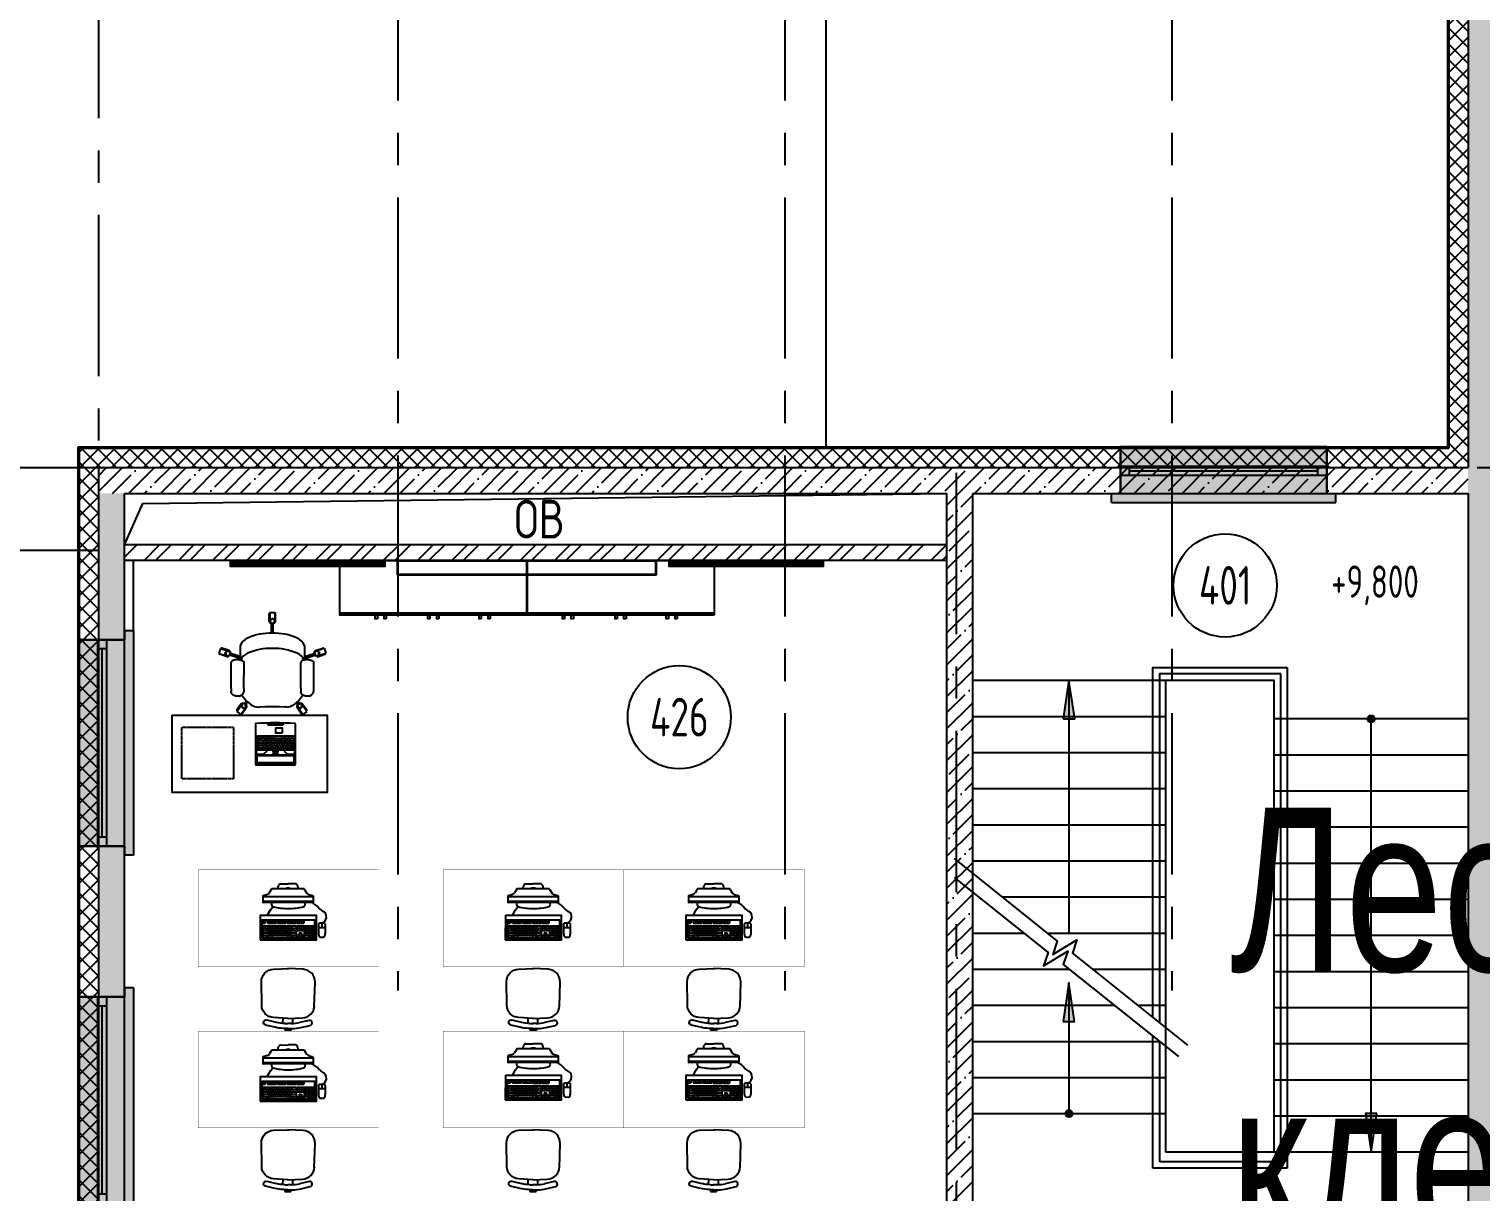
# Model space of a CAD drawing. Header units: millimetres. Extents: x -106726 to 8952771, y -150083 to 686385.
# Drawn here: x 5710 to 16965, y 381863 to 390880 of the extents above; entities that cross this region are included whole.
import ezdxf
from ezdxf import colors
from ezdxf.entities.mleader import LeaderData, LeaderLine
from ezdxf.enums import TextEntityAlignment as Align
from ezdxf.math import Vec2, Vec3

# ---------------------------------------------------------------- set-up
doc = ezdxf.new("R2018")
doc.units = ezdxf.units.MM
doc.linetypes.add('CENTER', pattern=[2, 1.25, -0.25, 0.25, -0.25])
doc.linetypes.add('HIDDEN', pattern=[6, 4, -2])
doc.layers.add('АР_Названия помещений', color=124, linetype='Continuous', lineweight=5, plot=False)
doc.layers.add('АР_Номер помещения', color=1, linetype='Continuous', lineweight=25)
doc.layers.add('ТХ_мебель передв', color=250, linetype='Continuous', lineweight=13)
doc.styles.add('ICOCPEUR', font='isocpeur.ttf')
doc.styles.add('ISOCPEUR', font='isocpeur.ttf', dxfattribs={"width": 0.7})
doc.styles.get("Standard").update_dxf_attribs({"font": 'arial.ttf'})
pattern_1 = [(45, (-945096.63, 409153.53), (-61.871843, 61.871843), []), (135, (-945096.63, 409153.53), (-61.871843, -61.871843), [])]
pattern_2 = [(45, (-951587.81, 469999.9), (-123.743687, 123.743687), []), (45, (-951464.07, 469999.9), (-123.743687, 123.743687), [218.75, -43.75, 0, -43.75])]

# ---------------------------------------------------------------- blocks, each defined once
blk = doc.blocks.new('*U606')
h = blk.add_hatch(color=8)
h.dxf.hatch_style = 1
edge = h.paths.add_edge_path()
edge.add_arc((0, 0), 27.6, 359.64, 719.64)
h = blk.add_hatch(color=8)
h.dxf.hatch_style = 1
h.paths.add_polyline_path([(713, -44), (713, 44), (1013, 0)])
at = {"color": 8}
blk.add_line((1013, 0), (0, 0), dxfattribs=at)
blk.add_lwpolyline([(713, 44), (713, -44), (1013, 0), (713, 44)], dxfattribs=at)
blk.add_circle((0, 0), 27.6, dxfattribs=at)
blk = doc.blocks.new('*U322')
h = blk.add_hatch(color=8)
h.dxf.hatch_style = 1
edge = h.paths.add_edge_path()
edge.add_arc((0, 0), 27.6, 359.64, 719.64)
h = blk.add_hatch(color=8)
h.dxf.hatch_style = 1
h.paths.add_polyline_path([(3060, -44), (3060, 44), (3360, 0)])
at = {"color": 8}
blk.add_line((3360, 0), (0, 0), dxfattribs=at)
blk.add_lwpolyline([(3060, 44), (3060, -44), (3360, 0), (3060, 44)], dxfattribs=at)
blk.add_circle((0, 0), 27.6, dxfattribs=at)
blk = doc.blocks.new('*U589')
h = blk.add_hatch(color=8)
h.dxf.hatch_style = 1
h.paths.add_polyline_path([(-1670, 210), (70, 210), (70, 140), (0, 140), (0, -220), (-1600, -220), (-1600, 140), (-1670, 140)])
at = {"color": 8}
for p, q in [((-1670, 210), (70, 210)), ((-1670, 210), (-1670, 140)), ((-1670, 140), (-1600, 140)), ((0, 140), (70, 140)), ((70, 210), (70, 140)), ((-1600, 0), (0, 0)), ((-1600, -70), (0, -70)), ((-1530, 0), (-1530, -70)), ((-1530, -35), (-70, -35)), ((-70, 0), (-70, -70)), ((0, -220), (-1600, -220))]:
    blk.add_line(p, q, dxfattribs=at)
at = {"color": 8, "lineweight": 30}
for p, q in [((-1600, 140), (-1600, -220)), ((0, 140), (0, -220))]:
    blk.add_line(p, q, dxfattribs=at)
blk = doc.blocks.new('*U429')
at = {"layer": 'АР_Номер помещения', "color": 8}
blk.add_circle((-20811, 2284), 400, dxfattribs=at)
at = {"color": 8, "style": 'ISOCPEUR', "width": 0.7, "flags": 1}
blk.add_attdef('КАТЕГОРИЯ', (-499, -2092), '', height=250, dxfattribs=at)
at = {"layer": 'АР_Номер помещения', "color": 8, "style": 'ISOCPEUR', "width": 0.7}
blk.add_attdef('НОМЕР_ПОМЕЩЕНИЯ', text='', height=300, dxfattribs=at).set_placement((-20811, 2284), align=Align.MIDDLE_CENTER)
blk = doc.blocks.new('*U319')
at = {"layer": 'АР_Номер помещения', "color": 8}
blk.add_circle((-15816, 2772), 400, dxfattribs=at)
at = {"color": 8, "style": 'ISOCPEUR', "width": 0.7, "flags": 1}
blk.add_attdef('КАТЕГОРИЯ', (-499, -2092), '', height=250, dxfattribs=at)
at = {"layer": 'АР_Номер помещения', "color": 8, "style": 'ISOCPEUR', "width": 0.7}
blk.add_attdef('НОМЕР_ПОМЕЩЕНИЯ', text='', height=300, dxfattribs=at).set_placement((-15816, 2772), align=Align.MIDDLE_CENTER)
blk = doc.blocks.new('_DotSmall')
at = {"color": 8, "linetype": 'ByBlock', "const_width": 0.5}
blk.add_lwpolyline([(-0.0625, 0, 1), (0.0625, 0, 1)], format="xyb", close=True, dxfattribs=at)
blk = doc.blocks.new('*U324')
h = blk.add_hatch(color=8)
h.dxf.hatch_style = 1
h.paths.add_polyline_path([(-1670, -210), (70, -210), (70, -140), (0, -140), (0, 220), (-1600, 220), (-1600, -140), (-1670, -140)])
at = {"color": 8, "lineweight": 30}
for p, q in [((-1600, -140), (-1600, 220)), ((0, -140), (0, 220))]:
    blk.add_line(p, q, dxfattribs=at)
at = {"color": 8}
for p, q in [((0, 220), (-1600, 220)), ((-1600, 70), (0, 70)), ((-1600, 0), (0, 0)), ((-1530, 0), (-1530, 70)), ((-1530, 35), (-70, 35)), ((-70, 0), (-70, 70)), ((-1670, -210), (-1670, -140)), ((-1670, -140), (-1600, -140)), ((-1670, -210), (70, -210)), ((0, -140), (70, -140)), ((70, -210), (70, -140))]:
    blk.add_line(p, q, dxfattribs=at)
blk = doc.blocks.new('СК33 790х830')
at = {"color": 8}
for p, q in [((-25, 659), (-25, 719)), ((-20, 729), (20, 729)), ((-20, 729), (-20, 649)), ((20, 729), (20, 649)), ((25, 659), (25, 719)), ((-20, 649), (-16, 649)), ((-7, 568), (-7, 642)), ((-2, 649), (2, 649)), ((7, 568), (6, 642)), ((15, 649), (20, 649)), ((-403, 450), (-416, 412)), ((-403, 450), (-327, 426)), ((-335, 434), (-392, 452)), ((-249, 472), (-250, 402)), ((248, 472), (249, 380)), ((403, 450), (326, 426)), ((334, 434), (392, 452)), ((403, 450), (415, 412)), ((-416, 412), (-339, 388)), ((-350, 386), (-408, 405)), ((-338, 392), (-339, 388)), ((-333, 409), (-334, 405)), ((-250, 372), (-329, 399)), ((-327, 426), (-328, 422)), ((-250, 387), (-325, 410)), ((-319, 344), (-320, 340)), ((-320, 140), (-320, 340)), ((-316, 349), (-319, 344)), ((-312, 353), (-316, 349)), ((-306, 357), (-312, 353)), ((-298, 360), (-306, 357)), ((-290, 362), (-298, 360)), ((-290, 362), (-289, 362)), ((-280, 363), (-289, 362)), ((-280, 363), (-279, 363)), ((-270, 364), (-279, 363)), ((-270, 364), (-261, 363)), ((-261, 363), (-261, 363)), ((-261, 363), (-252, 362)), ((-252, 362), (-251, 362)), ((-251, 362), (-243, 360)), ((-250, 402), (-250, 398)), ((-250, 398), (-250, 380)), ((-250, 380), (-250, 370)), ((-250, 370), (-250, 362)), ((-243, 360), (-235, 357)), ((-235, 357), (-229, 353)), ((-229, 353), (-224, 349)), ((-224, 349), (-222, 344)), ((-222, 344), (-220, 340)), ((-221, 140), (-220, 340)), ((221, 344), (220, 340)), ((220, 140), (220, 340)), ((224, 349), (221, 344)), ((228, 353), (224, 349)), ((234, 357), (228, 353)), ((242, 360), (234, 357)), ((250, 362), (242, 360)), ((249, 387), (324, 410)), ((249, 372), (328, 399)), ((249, 380), (249, 370)), ((249, 370), (249, 362)), ((250, 362), (251, 362)), ((260, 363), (251, 362)), ((260, 363), (261, 363)), ((270, 364), (261, 363)), ((270, 364), (279, 363)), ((279, 363), (279, 363)), ((279, 363), (288, 362)), ((288, 362), (289, 362)), ((289, 362), (297, 360)), ((297, 360), (305, 357)), ((305, 357), (311, 353)), ((311, 353), (316, 349)), ((316, 349), (318, 344)), ((318, 344), (319, 340)), ((320, 140), (320, 340)), ((326, 426), (328, 422)), ((332, 409), (333, 405)), ((337, 392), (338, 388)), ((415, 412), (338, 388)), ((350, 386), (407, 405)), ((-320, 140), (-320, 131)), ((-320, 131), (-320, 123)), ((-320, 123), (-320, 115)), ((-319, 109), (-320, 115)), ((-222, 109), (-221, 115)), ((-221, 140), (-221, 131)), ((-221, 131), (-221, 123)), ((-221, 123), (-221, 115)), ((-221, 115), (-221, 115)), ((220, 140), (220, 131)), ((220, 131), (220, 123)), ((220, 123), (220, 115)), ((220, 115), (220, 113)), ((221, 109), (220, 113)), ((318, 109), (319, 115)), ((319, 140), (319, 131)), ((319, 131), (319, 123)), ((319, 123), (319, 115)), ((319, 115), (319, 115)), ((-318, 106), (-319, 109)), ((-315, 100), (-318, 106)), ((-311, 95), (-315, 100)), ((-305, 90), (-311, 95)), ((-303, 89), (-305, 90)), ((-296, 85), (-303, 89)), ((-293, 84), (-296, 85)), ((-290, 83), (-293, 84)), ((-284, 81), (-290, 83)), ((-281, 81), (-284, 81)), ((-278, 81), (-281, 81)), ((-274, 80), (-278, 81)), ((-277, -38), (-230, 27)), ((-240, 22), (-275, -27)), ((-270, 80), (-274, 80)), ((-267, 80), (-270, 80)), ((-263, 81), (-267, 80)), ((-260, 81), (-263, 81)), ((-257, 81), (-260, 81)), ((-257, 81), (-251, 83)), ((-248, 84), (-251, 83)), ((-245, 85), (-248, 84)), ((-245, 85), (-238, 89)), ((-245, -61), (-198, 4)), ((-236, 90), (-238, 89)), ((-237, 89), (-225, 73)), ((-236, 90), (-230, 95)), ((-230, 95), (-226, 100)), ((-230, 27), (-227, 25)), ((-226, 100), (-223, 106)), ((-225, 73), (-202, 42)), ((-222, 109), (-223, 106)), ((-216, 17), (-212, 14)), ((-202, 42), (-215, 25)), ((-192, 34), (-205, 17)), ((-202, 42), (-201, 40)), ((-201, 40), (-181, 26)), ((-201, 6), (-198, 4)), ((-181, 26), (-161, 10)), ((-161, 10), (-158, 8)), ((-158, 8), (-155, 7)), ((-155, 7), (-140, -1)), ((-56, 0), (56, 0)), ((55, 0), (99, -4)), ((155, 7), (139, -1)), ((155, 7), (158, 8)), ((158, 8), (160, 10)), ((174, 21), (160, 10)), ((180, 26), (174, 21)), ((200, 40), (180, 26)), ((187, 30), (196, 17)), ((192, 6), (189, 4)), ((236, -61), (189, 4)), ((197, 38), (206, 25)), ((200, 40), (201, 42)), ((217, 63), (201, 42)), ((207, 17), (204, 14)), ((225, 73), (217, 63)), ((221, 27), (218, 25)), ((222, 106), (221, 109)), ((268, -38), (221, 27)), ((225, 100), (222, 106)), ((229, 95), (225, 100)), ((237, 89), (225, 73)), ((235, 90), (229, 95)), ((231, 22), (267, -27)), ((237, 89), (235, 90)), ((244, 85), (237, 89)), ((247, 84), (244, 85)), ((250, 83), (247, 84)), ((256, 81), (250, 83)), ((259, 81), (256, 81)), ((262, 81), (259, 81)), ((266, 80), (262, 81)), ((270, 80), (266, 80)), ((273, 80), (270, 80)), ((277, 81), (273, 80)), ((280, 81), (277, 81)), ((283, 81), (280, 81)), ((283, 81), (289, 83)), ((292, 84), (289, 83)), ((295, 85), (292, 84)), ((295, 85), (302, 89)), ((304, 90), (302, 89)), ((304, 90), (310, 95)), ((310, 95), (314, 100)), ((314, 100), (317, 106)), ((318, 109), (317, 106)), ((-277, -38), (-245, -61)), ((-200, -7), (-235, -56)), ((-140, -1), (-125, -4)), ((-125, -4), (-110, -5)), ((-110, -5), (-99, -4)), ((-99, -4), (-55, 0)), ((111, -5), (99, -4)), ((111, -5), (125, -4)), ((125, -4), (139, -1)), ((191, -7), (226, -56)), ((268, -38), (236, -61))]:
    blk.add_line(p, q, dxfattribs=at)
for centre in [(0, 661), (-345, 411), (344, 411), (-221, 6), (212, 6)]:
    blk.add_circle(centre, 20, dxfattribs=at)
for centre, radius, start, end in [((-20, 719), 5, 90, 180), ((0, 661), 17, 279.4623, 260.5377), ((20, 719), 5, 0, 90), ((-15, 128), 440, 88.0553, 113.9054), ((-20, 659), 5, 180, 270), ((14, 128), 440, 66.0946, 91.9447), ((20, 659), 5, 270, 0), ((-394, 447), 5, 72.3275, 162.3275), ((-152, 436), 103, 113.6677, 159.763), ((151, 436), 103, 20.237, 66.3323), ((393, 447), 5, 17.6725, 107.6725), ((-406, 409), 5, 162.3275, 252.3275), ((-345, 411), 17, 351.7899, 332.8652), ((-349, 391), 5, 252.3275, 342.3275), ((-337, 429), 5, 342.3275, 72.3275), ((-152, 318), 103, 113.6677, 155.3986), ((-15, 10), 440, 88.0553, 113.9054), ((14, 10), 440, 66.0946, 91.9447), ((151, 318), 103, 24.6014, 66.3323), ((344, 411), 17, 207.1348, 188.2101), ((336, 429), 5, 107.6725, 197.6725), ((348, 391), 5, 197.6725, 287.6725), ((405, 409), 5, 287.6725, 17.6725), ((-236, 19), 5, 54, 144), ((-221, 6), 17, 63.4623, 44.5377), ((212, 6), 17, 135.4623, 116.5377), ((227, 19), 5, 36, 126), ((-271, -30), 5, 144, 234), ((-239, -53), 5, 234, 324), ((-204, -4), 5, 324, 54), ((195, -4), 5, 126, 216), ((230, -53), 5, 216, 306), ((263, -30), 5, 306, 36)]:
    blk.add_arc(centre, radius, start, end, dxfattribs=at)
blk = doc.blocks.new('laptop')
at = {"color": 8}
for p, q in [((-150, 325), (-155, 323)), ((-150, 325), (-155, 323)), ((-155, 323), (-155, 10)), ((-155, 323), (-155, 10)), ((-150, 313), (-155, 311)), ((155, 248), (-155, 248)), ((0, 326), (-150, 325)), ((0, 326), (-150, 325)), ((0, 314), (-150, 313)), ((-147, 210), (-147, 234)), ((-143, 309), (-140, 310)), ((-143, 254), (-143, 309)), ((-140, 253), (-143, 254)), ((-140, 310), (140, 310)), ((140, 253), (-140, 253)), ((-137, 244), (-96, 244)), ((-68, 219), (-92, 243)), ((-19, 242), (-21, 242)), ((-21, 242), (-21, 237)), ((-21, 237), (-19, 237)), ((-21, 226), (-21, 220)), ((21, 226), (-21, 226)), ((-19, 237), (-19, 242)), ((-6, 242), (-8, 242)), ((-8, 242), (-8, 237)), ((-8, 237), (-6, 237)), ((-6, 237), (-6, 242)), ((150, 325), (0, 326)), ((150, 325), (0, 326)), ((150, 313), (0, 314)), ((8, 242), (6, 242)), ((6, 242), (6, 237)), ((6, 237), (8, 237)), ((8, 237), (8, 242)), ((21, 242), (19, 242)), ((19, 242), (19, 237)), ((19, 237), (21, 237)), ((21, 237), (21, 242)), ((21, 220), (21, 226)), ((68, 219), (92, 243)), ((96, 244), (137, 244)), ((140, 310), (143, 309)), ((143, 254), (140, 253)), ((143, 309), (143, 254)), ((147, 234), (147, 210)), ((155, 323), (150, 325)), ((155, 323), (150, 325)), ((155, 311), (150, 313)), ((155, 10), (155, 323)), ((155, 10), (155, 323)), ((-147, 210), (-147, 100)), ((147, 210), (-147, 210)), ((-147, 210), (-72, 210)), ((-130, 194), (-147, 194)), ((147, 192), (-147, 192)), ((147, 173), (-147, 173)), ((147, 155), (-147, 155)), ((147, 137), (-147, 137)), ((147, 118), (-147, 118)), ((-138, 192), (-138, 173)), ((-130, 210), (-130, 194)), ((-129, 173), (-129, 155)), ((-128, 210), (-128, 194)), ((76, 194), (-128, 194)), ((-123, 155), (-123, 137)), ((-123, 118), (-123, 100)), ((-119, 192), (-119, 173)), ((-114, 137), (-114, 118)), ((-111, 210), (-111, 194)), ((-110, 173), (-110, 155)), ((-103, 155), (-103, 137)), ((-99, 192), (-99, 173)), ((-98, 118), (-98, 100)), ((-94, 210), (-94, 194)), ((-94, 137), (-94, 118)), ((-90, 173), (-90, 155)), ((-84, 155), (-84, 137)), ((-80, 192), (-80, 173)), ((-77, 210), (-77, 194)), ((-75, 137), (-75, 118)), ((-74, 118), (-74, 100)), ((-71, 173), (-71, 155)), ((-64, 155), (-64, 137)), ((-60, 210), (-60, 194)), ((-60, 192), (-60, 173)), ((-55, 137), (-55, 118)), ((-55, 118), (-55, 100)), ((-51, 173), (-51, 155)), ((-45, 155), (-45, 137)), ((-43, 210), (-43, 194)), ((-41, 192), (-41, 173)), ((-36, 137), (-36, 118)), ((-32, 173), (-32, 155)), ((-26, 210), (-26, 194)), ((-25, 155), (-25, 137)), ((-21, 220), (21, 220)), ((-21, 192), (-21, 173)), ((-16, 137), (-16, 118)), ((-12, 173), (-12, 155)), ((-9, 210), (-9, 194)), ((-6, 155), (-6, 137)), ((-2, 192), (-2, 173)), ((3, 137), (3, 118)), ((7, 173), (7, 155)), ((8, 210), (8, 194)), ((9, 118), (9, 100)), ((14, 155), (14, 137)), ((18, 192), (18, 173)), ((23, 137), (23, 118)), ((25, 210), (25, 194)), ((27, 173), (27, 155)), ((29, 118), (29, 100)), ((33, 155), (33, 137)), ((37, 192), (37, 173)), ((42, 210), (42, 194)), ((42, 137), (42, 118)), ((46, 173), (46, 155)), ((48, 118), (48, 100)), ((53, 155), (53, 137)), ((57, 192), (57, 173)), ((59, 210), (59, 194)), ((62, 137), (62, 118)), ((66, 173), (66, 155)), ((68, 118), (68, 100)), ((69, 210), (69, 211)), ((69, 210), (69, 211)), ((147, 210), (69, 210)), ((72, 155), (72, 137)), ((76, 210), (76, 194)), ((76, 192), (76, 173)), ((79, 210), (79, 194)), ((147, 194), (79, 194)), ((81, 137), (81, 118)), ((85, 173), (85, 155)), ((87, 118), (87, 100)), ((90, 118), (90, 100)), ((92, 155), (92, 137)), ((96, 210), (96, 194)), ((96, 192), (96, 173)), ((105, 173), (105, 155)), ((109, 137), (109, 100)), ((113, 210), (113, 194)), ((129, 192), (129, 100)), ((130, 210), (130, 194)), ((147, 210), (147, 100)), ((-155, 10), (-155, 8)), ((-155, 8), (-152, 5)), ((-152, 5), (-150, 5)), ((-150, 5), (0, 0)), ((147, 100), (-147, 100)), ((-59, 14), (-59, 1)), ((59, 14), (-59, 14)), ((-59, 1), (-59, 14)), ((-59, 14), (59, 14)), ((0, 0), (150, 5)), ((59, 1), (59, 14)), ((59, 14), (59, 1)), ((150, 5), (153, 6)), ((153, 6), (155, 8)), ((155, 8), (155, 10))]:
    blk.add_line(p, q, dxfattribs=at)
blk.add_lwpolyline([(-52, 79), (-4, 79), (-4, 39), (-52, 39)], close=True, dxfattribs=at)
for centre, radius, start, end in [((-137, 234), 10, 90, 180), ((-96, 239), 5, 45, 90), ((96, 239), 5, 90, 135), ((137, 234), 10, 0, 90), ((-72, 215), 5, 270, 45), ((72, 215), 5, 135, 236.1175), ((-150, 10), 5, 180, 266.4167), ((0, 2405), 2405, 266.4167, 273.5833), ((150, 10), 5, 273.5833, 0)]:
    blk.add_arc(centre, radius, start, end, dxfattribs=at)
blk = doc.blocks.new('A$C3da1b1ea')
at = {"color": 8, "lineweight": 0}
blk.add_lwpolyline([(0, 0), (50, 0), (50, -1200), (0, -1200), (0, 0)], dxfattribs=at)
blk = doc.blocks.new('стол с тумбой 1200х600')
at = {"color": 8}
blk.add_lwpolyline([(-19012, 19801), (-19012, 21001), (-19612, 21001), (-19612, 19801)], close=True, dxfattribs=at)
at = {"color": 8, "linetype": 'HIDDEN', "ltscale": 0.1}
blk.add_lwpolyline([(-19505, 19875), (-19105, 19875), (-19105, 20275), (-19505, 20275)], close=True, dxfattribs=at)
blk = doc.blocks.new('стуо без подлокот')
at = {"color": 8, "extrusion": (-5.44802e-05, 0.000471638, 1)}
for p, q in [((-8645, 20682, 0), (-8627, 20756, 0)), ((-8588, 20746, 0), (-8606, 20672, 0)), ((-8603, 20770, 0), (-8602, 20770, 0)), ((-8474, 20785, 0), (-8288, 20787, 0)), ((-8669, 20558, 0), (-8669, 20606, 0)), ((-8668, 20606, 0), (-8669, 20558, 0)), ((-8654, 20606, 0), (-8668, 20606, 0)), ((-8654, 20582, 0), (-8653, 20617, 0)), ((-8654, 20582, 0), (-8654, 20606, 0)), ((-8615, 20606, 0), (-8615, 20581, 0)), ((-8614, 20620, 0), (-8574, 20619, 0)), ((-8577, 20581, 0), (-8569, 20694, 0)), ((-8193, 20693, 0), (-8189, 20575, 0)), ((-8654, 20558, 0), (-8669, 20558, 0)), ((-8654, 20582, 0), (-8654, 20558, 0)), ((-8654, 20582, 0), (-8654, 20548, 0)), ((-8615, 20557, 0), (-8615, 20582, 0)), ((-8615, 20543, 0), (-8575, 20543, 0)), ((-8591, 20417, 0), (-8608, 20492, 0)), ((-8577, 20582), (-8571, 20469, 0)), ((-8195, 20464, 0), (-8189, 20582, 0)), ((-8647, 20482, 0), (-8630, 20408, 0)), ((-8606, 20393, 0), (-8605, 20394, 0)), ((-8484, 20377, 0), (-8294, 20371, 0))]:
    blk.add_line(p, q, dxfattribs=at)
at = {"color": 8, "extrusion": (5.44802e-05, -0.000471638, -1)}
for centre, major_axis, start_param, end_param in [((-8608, 20751, 0), (12.7, 14.6, 0), 4.240369, 5.829345), ((-8607, 20751, 0), (12.7, 14.6, 0), -0.45384, 1.098777), ((-8473, 20688, 0), (63.4, 73.1, 0), 4.061153, 5.558057), ((-8290, 20690, 0), (63.4, 73.1, 0), -0.725128, 0.826554), ((-8363, 20612, 0), (-219, 190, 0), 5.584367, 5.811166), ((-8325, 20602, 0), (190, 219, 0), 4.01357, 4.240369)]:
    blk.add_ellipse(centre, major_axis=major_axis, ratio=1, start_param=start_param, end_param=end_param, dxfattribs=at)
at = {"color": 8, "extrusion": (-5.44802e-05, 0.000471638, 1)}
for centre, major_axis, start_param, end_param in [((-8364, 20547, 0), (-222, -187, 0), 5.584367, 5.811166), ((-8325, 20557, 0), (187, -222, 0), 4.01357, 4.240369), ((-8611, 20412, 0), (12.4, -14.8, 0), 4.240369, 5.829345), ((-8610, 20412, 0), (12.4, -14.8, 0), -0.45384, 1.098777), ((-8475, 20473, 0), (62.2, -74.2, 0), 4.061153, 5.558057), ((-8292, 20468, 0), (62.2, -74.2, 0), -0.725128, 0.826554)]:
    blk.add_ellipse(centre, major_axis=major_axis, ratio=1, start_param=start_param, end_param=end_param, dxfattribs=at)
blk = doc.blocks.new('ПК-2')
at = {"color": 8, "extrusion": (6.19742e-05, -0.000470712, 1)}
for p, q in [((7035967, 1186828, 95), (7035877, 1186827, 95)), ((7035877, 1186827, 95), (7035878, 1186571, 95)), ((7035895, 1186827, 95), (7035896, 1186571, 95)), ((7035913, 1186828, 95), (7035914, 1186571, 95)), ((7035931, 1186828, 95), (7035932, 1186571, 95)), ((7035949, 1186828, 95), (7035950, 1186571, 95)), ((7035967, 1186828, 95), (7035968, 1186571, 95)), ((7036008, 1186828, 95), (7035990, 1186828, 95)), ((7036149, 1186443, 95), (7036148, 1186828, 95)), ((7036200, 1186830, 95), (7036150, 1186830, 95)), ((7036158, 1186441, 95), (7036157, 1186830, 95)), ((7036194, 1186441, 95), (7036193, 1186830, 95)), ((7036212, 1186795, 95), (7036202, 1186828, 95)), ((7036253, 1186762, 95), (7036224, 1186780, 95)), ((7036256, 1186513, 95), (7036255, 1186758, 95)), ((7036294, 1186692, 95), (7036295, 1186635, 95)), ((7036295, 1186579, 95), (7036295, 1186635, 95)), ((7035878, 1186566, 95), (7035878, 1186512, 95)), ((7035878, 1186508, 95), (7035878, 1186436, 95)), ((7035896, 1186566, 95), (7035896, 1186512, 95)), ((7035896, 1186508, 95), (7035896, 1186454, 95)), ((7035914, 1186549, 95), (7035914, 1186531, 95)), ((7035914, 1186508, 95), (7035914, 1186436, 95)), ((7035932, 1186567, 95), (7035932, 1186513, 95)), ((7035932, 1186508, 95), (7035932, 1186454, 95)), ((7035950, 1186567, 95), (7035950, 1186513, 95)), ((7035950, 1186508, 95), (7035950, 1186436, 95)), ((7035968, 1186567, 95), (7035968, 1186513, 95)), ((7035968, 1186508, 95), (7035968, 1186436, 95)), ((7036254, 1186509, 95), (7036224, 1186491, 95)), ((7035878, 1186436, 95), (7035968, 1186436, 95)), ((7036201, 1186441, 95), (7036151, 1186441, 95)), ((7036213, 1186476, 95), (7036203, 1186443, 95))]:
    blk.add_line(p, q, dxfattribs=at)
at = {"color": 8, "extrusion": (6.19742e-05, -0.000470712, 1), "elevation": -28}
for points in [[(7035859, 1186850), (7035860, 1186414), (7036049, 1186414), (7036048, 1186850)], [(7035873, 1186837), (7035873, 1186427), (7036013, 1186427), (7036012, 1186837)]]:
    blk.add_lwpolyline(points, close=True, dxfattribs=at)
for points in [[(7035895, 1186802), (7035877, 1186802)], [(7035895, 1186785), (7035877, 1186785)], [(7035895, 1186759), (7035877, 1186759)], [(7035913, 1186785), (7035895, 1186785)], [(7035913, 1186768), (7035895, 1186768)], [(7035913, 1186751), (7035895, 1186751)], [(7035913, 1186734), (7035895, 1186734)], [(7035931, 1186797), (7035913, 1186797)], [(7035931, 1186779), (7035913, 1186779)], [(7035931, 1186762), (7035913, 1186762)], [(7035931, 1186745), (7035913, 1186745)], [(7035949, 1186802), (7035931, 1186802)], [(7035949, 1186785), (7035931, 1186785)], [(7035949, 1186768), (7035931, 1186768)], [(7035949, 1186751), (7035931, 1186751)], [(7035949, 1186734), (7035931, 1186734)], [(7035967, 1186811), (7035949, 1186811)], [(7035967, 1186794), (7035949, 1186794)], [(7035967, 1186776), (7035949, 1186776)], [(7035967, 1186759), (7035949, 1186759)], [(7035967, 1186742), (7035949, 1186742)], [(7035990, 1186828), (7035990, 1186811)], [(7036008, 1186811), (7035990, 1186811)], [(7035990, 1186794), (7035990, 1186725)], [(7036008, 1186794), (7035990, 1186794)], [(7036008, 1186777), (7035990, 1186776)], [(7036008, 1186759), (7035990, 1186759)], [(7036008, 1186742), (7035990, 1186742)], [(7036008, 1186828), (7036008, 1186811)], [(7036008, 1186794), (7036008, 1186725)], [(7036048, 1186795), (7036093, 1186771), (7036117, 1186752)], [(7035895, 1186640), (7035877, 1186639)], [(7035913, 1186716), (7035895, 1186716)], [(7035913, 1186699), (7035895, 1186699)], [(7035913, 1186682), (7035895, 1186682)], [(7035913, 1186665), (7035895, 1186665)], [(7035913, 1186648), (7035895, 1186648)], [(7035913, 1186631), (7035895, 1186631)], [(7035931, 1186728), (7035913, 1186728)], [(7035931, 1186711), (7035913, 1186711)], [(7035931, 1186694), (7035913, 1186694)], [(7035931, 1186677), (7035913, 1186677)], [(7035931, 1186660), (7035913, 1186660)], [(7035931, 1186643), (7035913, 1186643)], [(7035932, 1186626), (7035914, 1186626)], [(7035949, 1186717), (7035931, 1186717)], [(7035949, 1186699), (7035931, 1186699)], [(7035949, 1186682), (7035931, 1186682)], [(7035949, 1186665), (7035931, 1186665)], [(7035949, 1186648), (7035931, 1186648)], [(7035949, 1186631), (7035931, 1186631)], [(7035967, 1186725), (7035949, 1186725)], [(7035967, 1186708), (7035949, 1186708)], [(7035967, 1186691), (7035949, 1186691)], [(7035967, 1186674), (7035949, 1186674)], [(7035967, 1186657), (7035949, 1186657)], [(7035967, 1186640), (7035949, 1186640)], [(7035968, 1186623), (7035950, 1186623)], [(7036008, 1186725), (7035990, 1186725)], [(7035990, 1186717), (7035990, 1186648)], [(7036008, 1186717), (7035990, 1186717)], [(7036008, 1186700), (7035990, 1186700)], [(7036008, 1186682), (7035990, 1186682)], [(7036008, 1186665), (7035990, 1186665)], [(7036008, 1186648), (7035990, 1186648)], [(7035990, 1186640), (7035990, 1186571)], [(7036008, 1186640), (7035990, 1186640)], [(7036008, 1186623), (7035990, 1186623)], [(7036008, 1186717), (7036008, 1186648)], [(7036008, 1186640), (7036008, 1186571)], [(7035896, 1186614), (7035878, 1186614)], [(7035896, 1186597), (7035878, 1186597)], [(7035968, 1186571), (7035878, 1186571)], [(7035896, 1186567), (7035878, 1186567)], [(7035914, 1186549), (7035878, 1186549)], [(7035914, 1186531), (7035878, 1186531)], [(7035896, 1186513), (7035878, 1186513)], [(7035968, 1186508), (7035878, 1186508)], [(7035914, 1186614), (7035896, 1186614)], [(7035932, 1186608), (7035914, 1186608)], [(7035950, 1186614), (7035932, 1186614)], [(7035950, 1186597), (7035932, 1186597)], [(7035968, 1186567), (7035932, 1186567)], [(7035968, 1186549), (7035932, 1186549)], [(7035968, 1186531), (7035932, 1186531)], [(7035968, 1186513), (7035932, 1186513)], [(7035968, 1186605), (7035950, 1186605)], [(7036008, 1186606), (7035990, 1186605)], [(7036008, 1186588), (7035990, 1186588)], [(7036008, 1186571), (7035990, 1186571)], [(7035990, 1186567), (7035990, 1186513)], [(7036008, 1186567), (7035990, 1186567)], [(7036008, 1186549), (7035990, 1186549)], [(7036008, 1186531), (7035990, 1186531)], [(7036008, 1186513), (7035990, 1186513)], [(7036008, 1186513), (7035990, 1186513)], [(7036008, 1186567), (7036008, 1186513)], [(7035968, 1186472), (7035878, 1186472)], [(7035968, 1186454), (7035878, 1186454)], [(7035968, 1186490), (7035896, 1186490)], [(7035990, 1186372), (7035957, 1186372)]]:
    blk.add_lwpolyline(points, dxfattribs=at)
blk.add_lwpolyline([(7035882, 1186385), (7035882, 1186358, 0.19919), (7035884, 1186354, 0.098412), (7035891, 1186348, 0.055653), (7035901, 1186346, 0.042416), (7035915, 1186345), (7035979, 1186345, 0.114539), (7035983, 1186346, 0.103755), (7035987, 1186349, 0.091433), (7035989, 1186353, 0.084292), (7035990, 1186358), (7035990, 1186385, 0.084292), (7035989, 1186390, 0.091433), (7035986, 1186395, 0.103755), (7035983, 1186398, 0.114539), (7035978, 1186399), (7035914, 1186399, 0.042416), (7035901, 1186397, 0.055653), (7035891, 1186395, 0.098412), (7035884, 1186389, 0.19919)], format="xyb", close=True, dxfattribs=at)
for points in [[(7035968, 1186399, 0.114539), (7035964, 1186398, 0.103755), (7035960, 1186395, 0.091433), (7035958, 1186390, 0.084292), (7035957, 1186385), (7035957, 1186358, 0.084292), (7035958, 1186353, 0.091433), (7035960, 1186349, 0.103755), (7035964, 1186346, 0.114539), (7035968, 1186345, 0.114539)], [(7035990, 1186372, 0.397637), (7036050, 1186338, 0.110351), (7036067, 1186345, 0.08312), (7036080, 1186362, 0.014729), (7036105, 1186395, 0.170175), (7036149, 1186454, -0.037673)]]:
    blk.add_lwpolyline(points, format="xyb", dxfattribs=at)
at = {"color": 8, "extrusion": (6.19742e-05, -0.000470712, 1)}
for centre, radius, start, end in [((7036579, 1186631, -28), 477, 165.3648, 179.8791), ((7036134, 1186746, -28), 18, 82.9331, 161.3058), ((7036116, 1186601, -28), 164, 78.7654, 82.9331), ((7036150, 1186828, -28), 1.8, 90.1091, 180.1091), ((7036200, 1186828, -28), 1.8, 0.1091, 90.1091), ((7036238, 1186803, -28), 27, 197.1145, 238.1415), ((7036251, 1186758, -28), 4.5, 0.1091, 59.6301), ((7036579, 1186635, -28), 477, 180.3391, 194.8534), ((7036293, 1186966, -28), 256, 261.5096, 266.4787), ((7036229, 1186635, -28), 33.8, 322.7271, 37.4911), ((7036276, 1186692, -28), 18, 0.1091, 86.4787), ((7036135, 1186519, -28), 18, 198.9124, 277.2851), ((7036251, 1186513, -28), 4.5, 300.5881, 0.1091), ((7036295, 1186305, -28), 256, 93.7395, 98.7086), ((7036277, 1186579, -28), 18, 273.7395, 0.1091), ((7036116, 1186664, -28), 164, 277.2851, 281.4528), ((7036151, 1186443, -28), 1.8, 180.1091, 270.1091), ((7036201, 1186443, -28), 1.8, 270.1091, 0.1091), ((7036239, 1186468, -28), 27, 122.0766, 163.1037)]:
    blk.add_arc(centre, radius, start, end, dxfattribs=at)
blk = doc.blocks.new('У195')
at = {"layer": 'ТХ_мебель передв', "color": 8, "const_width": 2}
blk.add_lwpolyline([(168259, 78382), (169009, 78382), (169009, 76982), (168259, 76982)], close=True, dxfattribs=at)
blk = doc.blocks.new('тумба под доской')
at = {"color": 8}
for points in [[(-1451, -426), (0, -426), (0, 0), (-1451, 0)], [(-1165, -453), (-1149, -453), (-1149, -426), (-1165, -426)], [(-1096, -453), (-1080, -453), (-1080, -426), (-1096, -426)], [(-768, -453), (-752, -453), (-752, -426), (-768, -426)], [(-699, -453), (-683, -453), (-683, -426), (-699, -426)], [(-360, -453), (-344, -453), (-344, -426), (-360, -426)], [(-291, -453), (-275, -453), (-275, -426), (-291, -426)]]:
    blk.add_lwpolyline(points, close=True, dxfattribs=at)
blk.add_lwpolyline([(-1451, -410), (0, -410)], dxfattribs=at)

msp = doc.modelspace()

# ---------------------------------------------------------------- hatches: boundary and pattern name
at = {"ltscale": 100}
h = msp.add_hatch(dxfattribs=at)
h.set_pattern_fill('ANSI37', color=256, scale=700)
h.set_pattern_definition(pattern_1)
h.paths.add_polyline_path([(68515, 369610), (62165, 369610), (62165, 387480), (51665, 387480), (51665, 391445), (16865, 391445), (16865, 387480), (11889.8, 387480), (11889.8, 387630), (16715, 387630), (16715, 391595), (51815, 391595), (51815, 387630), (62315, 387630), (62315, 369760), (68665, 369760), (68665, 359750), (55265, 359750), (55265, 366100), (47385, 366100), (47385, 371290), (39149.7, 371290), (39149.7, 371040), (38999.7, 371040), (38999.7, 371440), (47535, 371440), (47535, 366250), (55415, 366250), (55415, 359900), (68515, 359900)])
h = msp.add_hatch(dxfattribs=at)
h.set_pattern_fill('ANSI35', color=256, scale=700)
h.set_pattern_definition(pattern_2)
h.paths.add_polyline_path([(51365, 391445), (16865, 391445), (16865, 387480), (16865, 387280), (16865, 379960), (16965, 379960), (16965, 378702.5), (17165, 378702.5), (17165, 379660), (20920, 379660), (20920, 378477.5), (21120, 378477.5), (21120, 379660), (28120, 379660), (28120, 379960), (17165, 379960), (17165, 391145), (51365, 391145)])
h = msp.add_hatch(dxfattribs=at)
h.set_pattern_fill('ANSI37', color=256, scale=700)
h.set_pattern_definition(pattern_1)
h.paths.add_polyline_path([(-100, 369610), (6250, 369610), (6250, 387480), (11889.8, 387480), (11889.8, 387630), (6100, 387630), (6100, 369760), (-250, 369760), (-250, 359750), (13150, 359750), (13150, 366100), (21270, 366100), (21270, 371290), (29537.4, 371290), (29537.4, 371040), (29687.4, 371040), (29687.4, 371440), (21120, 371440), (21120, 366250), (13000, 366250), (13000, 359900), (-100, 359900)])
h = msp.add_hatch(dxfattribs=at)
h.set_pattern_fill('ANSI35', color=256, scale=700)
h.set_pattern_definition([(45, (-938746.6, 435713.59), (-123.743687, 123.743687), []), (45, (-938622.85, 435713.59), (-123.743687, 123.743687), [218.75, -43.75, 0, -43.75])])
h.paths.add_polyline_path([(6450, 387280), (12825, 387280), (12825, 379540.2), (13025, 379540.2), (13025, 387280), (16865, 387280), (16865, 387480), (6250, 387480), (6250, 387280), (6450, 387280)])
h = msp.add_hatch(dxfattribs=at)
h.set_pattern_fill('ANSI35', color=256, scale=700)
h.set_pattern_definition(pattern_2)
h.paths.add_polyline_path([(6449.9, 387280), (6249.9, 387280), (6249.9, 369610), (-100, 369610), (-100, 369410), (100, 369410), (6250, 369410), (6250, 368550), (6550, 368550), (6550, 369610), (6450, 369610)])
h = msp.add_hatch(dxfattribs=at)
h.set_pattern_fill('ANSI32', color=256, scale=500)
h.set_pattern_definition([(45, (-955689.42, 459938.02), (-132.58252, 132.58252), []), (45, (-955601.03, 459938.02), (-132.58252, 132.58252), [])])
h.paths.add_polyline_path([(12825.3, 386880.4), (6450, 386880.4), (6450, 386760.4), (12825, 386761.2), (12824.6, 386760.4)])
h = msp.add_hatch(color=256)
h.dxf.hatch_style = 1
h.paths.add_polyline_path([(13815.5, 385530.9), (13726.9, 385530.9), (13771.2, 385830.9)])

# ---------------------------------------------------------------- linework, layer by layer
at = {"linetype": 'CENTER', "ltscale": 1000}
for p, q in [((8569.9, 437574.6), (8569.9, 383425.1)), ((11569.9, 437574.6), (11569.9, 383425.1)), ((14569.9, 437574.6), (14569.9, 383425.1)), ((6250, 358188.7), (6250, 392072.7)), ((12900, 358188.7), (12900, 387571.3)), ((-12563.8, 387480), (71033.4, 387480))]:
    msp.add_line(p, q, dxfattribs=at)
at = {"ltscale": 100}
for p, q in [((11889.8, 387640), (11889.8, 396090)), ((16705, 391605), (16705, 387640)), ((16715, 391595), (16715, 387630)), ((16865, 391445), (16865, 387480)), ((6090, 369770), (6090, 387640)), ((6090, 387640), (16705, 387640)), ((6100, 369760), (6100, 387630)), ((6100, 387630), (16715, 387630)), ((6250, 387480), (16865, 387480)), ((6250, 369610), (6250, 387480)), ((6250, 386145), (6250, 387480)), ((6450, 369610), (6450, 387280)), ((6450, 387280), (12825, 387280)), ((12825, 379540.2), (12825, 387280)), ((13025, 379540.2), (13025, 387280)), ((13025, 387280), (16865, 387280)), ((16865, 387280), (16865, 379960)), ((-750.2, 386840), (6250, 386840)), ((-750.2, 386840), (6250, 386840)), ((6520, 386215), (6520, 386760.4)), ((13025, 385830.9), (15362.6, 385830.9)), ((13020, 385550.9), (14522.4, 385550.9)), ((16865, 385530.9), (15362.6, 385530.9)), ((13020, 385270.9), (14522.4, 385270.9)), ((16865, 385250.9), (15362.6, 385250.9)), ((13020, 384990.9), (14522.4, 384990.9)), ((16865, 384970.9), (15362.6, 384970.9)), ((13020, 384710.9), (14522.4, 384710.9)), ((16865, 384690.8), (15362.6, 384690.9)), ((13020, 384430.9), (14522.4, 384430.9)), ((16865, 384410.9), (15362.5, 384410.9)), ((13252.7, 384150.9), (14522.4, 384150.9)), ((16865, 384130.9), (15362.5, 384130.9)), ((13020, 383870.9), (13420.3, 383870.9)), ((13603, 383870.9), (14522.4, 383870.9)), ((16865, 383850.9), (15362.5, 383850.9)), ((13020, 383590.9), (13770.6, 383590.9)), ((13953.3, 383590.9), (14522.4, 383590.9)), ((16865, 383570.9), (15362.5, 383570.9)), ((13020, 383310.9), (14120.9, 383310.9)), ((14303.5, 383310.9), (14522.3, 383310.9)), ((16865, 383290.9), (15362.6, 383290.9)), ((13020, 383030.9), (14471.2, 383030.9)), ((14422.4, 382047.8), (14422.4, 383069.9)), ((16865, 383010.9), (15362.6, 383010.9)), ((13020, 382750.9), (14522.4, 382750.9)), ((16865, 382730.9), (15362.6, 382730.9)), ((13020, 382470.9), (14522.4, 382470.9)), ((16865, 382450.8), (15362.5, 382450.9)), ((15362.5, 382170.8), (14522.4, 382170.8)), ((16865, 382170.8), (15362.6, 382170.8)), ((15462.6, 382047.8), (14422.4, 382047.8)), ((15412.6, 382097.8), (14472.4, 382097.8))]:
    msp.add_line(p, q, dxfattribs=at)
msp.add_line((13771.2, 385830.9), (13771.2, 383870.9))
for points in [[(6450, 386880.4), (6592.1, 387202.3), (12825, 387280)], [(12825, 386880.4), (6450, 386880.4)], [(12825, 386760.4), (6450, 386760.4)], [(14422.4, 383215.9), (14422.4, 383870.9), (14422.4, 385930.9), (15462.6, 385930.9)], [(15412.6, 385880.9), (14472.4, 385880.9), (14472.4, 383870.9), (14472.4, 383175.9)], [(14522.4, 382170.8), (14522.3, 385830.9)], [(15362.5, 382170.8), (15362.6, 385830.9)], [(15412.6, 382097.8), (15412.6, 385880.9)], [(15462.6, 385930.9), (15462.6, 382047.8)], [(14472.4, 383029.9), (14472.4, 382097.8)], [(15206.9, 382047.8), (15206.9, 382047.8)]]:
    msp.add_lwpolyline(points, dxfattribs=at)
at = {"const_width": 50}
for points in [[(7269.9, 386735.4), (8469.9, 386735.4)], [(10669.6, 386735.4), (11869.6, 386735.4)]]:
    msp.add_lwpolyline(points, dxfattribs=at)
at = {"lineweight": 35}
msp.add_lwpolyline([(10569.6, 386760.4), (10569.6, 386649.1), (8569.9, 386649.1), (8569.9, 386760.4)], close=True, dxfattribs=at)
for points in [[(13726.9, 385530.9), (13815.5, 385530.9), (13771.2, 385830.9), (13726.9, 385530.9)], [(12880.4, 384448.5), (13681.1, 383808.4), (13646.1, 383704.5), (13833.3, 383818.7), (13798.3, 383714.8), (14690.5, 383001.6)], [(12880.4, 384302.4), (13609.9, 383719.3), (13574.9, 383615.4), (13762.1, 383729.6), (13727.1, 383625.7), (14619.3, 382912.5)]]:
    msp.add_lwpolyline(points)
at = {"lineweight": 15, "ltscale": 100}
msp.add_lwpolyline([(14596.2, 382943.8), (14596.2, 382943.8)], dxfattribs=at)

# ---------------------------------------------------------------- block references
for name, p in [('*U324', (15770, 387420)), ('СК33 790х830', (7596.5, 385627.5))]:
    msp.add_blockref(name, p)
ref = msp.add_blockref('*U319', (30798, 383793.9))
ref.add_attrib('НОМЕР_ПОМЕЩЕНИЯ', '401', dxfattribs={"layer": 'АР_Номер помещения', "color": 8, "height": 300, "style": 'ISOCPEUR', "width": 0.7}).set_placement((14982.4, 386566.3), align=Align.MIDDLE_CENTER)
lines = msp.add_mtext('\\W0.8000;Лестничная клетка Тип Н2', dxfattribs={"layer": 'АР_Названия помещений', "color": 8, "insert": (15021, 384843.5), "char_height": 1270.08, "width": 926.94, "attachment_point": 1})
ref.add_attrib('ИМЯ_ПОМЕЩЕНИЯ', '', (15021, 384843.5), dxfattribs={"flags": 104}).embed_mtext(lines)
at = {"lineweight": 0, "rotation": 90}
for p in [(7269.9, 386710.4), (10669.6, 386710.4)]:
    msp.add_blockref('A$C3da1b1ea', p, dxfattribs=at)
at = {"xscale": -1}
for p in [(8119.1, 386760.4), (9569.7, 386760.4)]:
    msp.add_blockref('тумба под доской', p, dxfattribs=at)
for name, p, rotation in [('*U589', (6310, 384545), 270), ('laptop', (7620.3, 385500.4), 180), ('У195', (85402.2, 215351.8), 90), ('У195', (87302.2, 215351.8), 90), ('У195', (88702.2, 215351.8), 90), ('ПК-2', (1180954.4, -6654288.3, -95), 89.89091805478239), ('ПК-2', (1182854.4, -6654288.3, -95), 89.89091805478239), ('ПК-2', (1184254.4, -6654288.3, -95), 89.89091805478239), ('стуо без подлокот', (28298.3, 391784.8, 0), 90), ('стуо без подлокот', (30198.3, 391784.8, 0), 90), ('стуо без подлокот', (31598.3, 391784.8, 0), 90), ('*U589', (6310, 381775), 270), ('У195', (85402.2, 214101.1), 90), ('У195', (87302.2, 214101.8), 90), ('ПК-2', (1182854.4, -6655528.3, -95), 89.89091805478239), ('У195', (88702.2, 214101.8), 90), ('ПК-2', (1184254.4, -6655528.3, -95), 89.89091805478239), ('ПК-2', (1180954.4, -6655538.3, -95), 89.89091805478239), ('стуо без подлокот', (28298.3, 390534.8, 0), 90), ('стуо без подлокот', (30198.3, 390534.8, 0), 90), ('стуо без подлокот', (31598.3, 390534.8, 0), 90)]:
    msp.add_blockref(name, p, dxfattribs=dict(rotation=rotation))
ref = msp.add_blockref('*U429', (31561.5, 383260.5))
ref.add_attrib('НОМЕР_ПОМЕЩЕНИЯ', '426', dxfattribs={"layer": 'АР_Номер помещения', "color": 8, "height": 300, "style": 'ISOCPEUR', "width": 0.7}).set_placement((10750.9, 385544.8), align=Align.MIDDLE_CENTER)
at = {"xscale": -1, "rotation": 270}
msp.add_blockref('стол с тумбой 1200х600', (-12981.1, 404572.6), dxfattribs=at)
at = {"ltscale": 100}
for name, p, rotation in [('*U322', (16113.8, 385530.9), 270), ('*U606', (13771.2, 382470.9), 90)]:
    msp.add_blockref(name, p, dxfattribs=dict(at, rotation=rotation))

# ---------------------------------------------------------------- texts
at = {"ltscale": 100, "insert": (9666.1, 387080.1), "char_height": 300, "attachment_point": 5, "line_spacing_factor": 0.7, "style": 'ICOCPEUR'}
msp.add_mtext('\\A1;{\\W0.8;ОВ}', dxfattribs=at)

# ---------------------------------------------------------------- leaders
ml = msp.add_multileader_mtext('Standard')
ml.set_content('+13,200', color=8, style='ISOCPEUR')
ml.set_leader_properties(color=8, linetype='Continuous', lineweight=-1)
ml.set_arrow_properties(name='DOTSMALL')
ml.build(insert=Vec2(0, 0))
ml.multileader.update_dxf_attribs({"has_text_frame": 1, "text_left_attachment_type": 4, "text_right_attachment_type": 4, "dogleg_length": 100, "arrow_head_size": 180})
ctx = ml.context
ctx.base_point, ctx.char_height, ctx.arrow_head_size, ctx.landing_gap_size, ctx.plane_origin = Vec3(29236.5, 674490.5), 250, 180, 50, Vec3(27075.3, 673899.3)
ctx.left_attachment, ctx.right_attachment = 4, 4
notes = []
notes.append((ctx, [(0, (0, 0, 0), (0, 0), (1, 0), 1, [])]))
ctx.mtext.insert, ctx.mtext.width, ctx.mtext.line_spacing_style, ctx.mtext.flow_direction = Vec3(29286.5, 674823.8), 852.697, 2, 5
ml = msp.add_multileader_mtext('Standard')
ml.set_content('+11,550', color=8, style='ISOCPEUR')
ml.set_leader_properties(color=8, linetype='Continuous', lineweight=-1)
ml.set_arrow_properties(name='DOTSMALL')
ml.build(insert=Vec2(0, 0))
ml.multileader.update_dxf_attribs({"has_text_frame": 1, "text_left_attachment_type": 4, "text_right_attachment_type": 4, "dogleg_length": 100, "arrow_head_size": 180})
ctx = ml.context
ctx.base_point, ctx.char_height, ctx.arrow_head_size, ctx.landing_gap_size, ctx.plane_origin = Vec3(24236.5, 673745.5), 250, 180, 50, Vec3(22075.3, 673154.3)
ctx.left_attachment, ctx.right_attachment = 4, 4
notes.append((ctx, [(0, (0, 0, 0), (0, 0), (1, 0), 1, [])]))
ctx.mtext.insert, ctx.mtext.width, ctx.mtext.line_spacing_style, ctx.mtext.flow_direction = Vec3(24286.5, 674078.8), 852.697, 2, 5
ml = msp.add_multileader_mtext('Standard')
ml.set_content('+13,700', color=8, style='ISOCPEUR')
ml.set_leader_properties(color=8, linetype='Continuous', lineweight=-1)
ml.set_arrow_properties(name='DOTSMALL')
ml.build(insert=Vec2(0, 0))
ml.multileader.update_dxf_attribs({"has_text_frame": 1, "text_left_attachment_type": 4, "text_right_attachment_type": 4, "dogleg_length": 100, "arrow_head_size": 180})
ctx = ml.context
ctx.base_point, ctx.char_height, ctx.arrow_head_size, ctx.landing_gap_size, ctx.plane_origin = Vec3(54221, 506541.4), 250, 180, 50, Vec3(53971.6, 505880.5)
ctx.left_attachment, ctx.right_attachment = 4, 4
notes.append((ctx, [(0, (0, 0, 0), (0, 0), (1, 0), 1, [])]))
ctx.mtext.insert, ctx.mtext.width, ctx.mtext.line_spacing_style, ctx.mtext.flow_direction = Vec3(54271, 506874.7), 852.697, 2, 5
ml = msp.add_multileader_mtext('Standard')
ml.set_content('+13,700', color=8, style='ISOCPEUR')
ml.set_leader_properties(color=8, linetype='Continuous', lineweight=-1)
ml.set_arrow_properties(name='DOTSMALL')
ml.build(insert=Vec2(0, 0))
ml.multileader.update_dxf_attribs({"has_text_frame": 1, "text_left_attachment_type": 4, "text_right_attachment_type": 4, "dogleg_length": 100, "arrow_head_size": 180})
ctx = ml.context
ctx.base_point, ctx.char_height, ctx.arrow_head_size, ctx.landing_gap_size, ctx.plane_origin = Vec3(15753.5, 506387.5), 250, 180, 50, Vec3(13592.3, 505796.3)
ctx.left_attachment, ctx.right_attachment = 4, 4
notes.append((ctx, [(0, (0, 0, 0), (0, 0), (1, 0), 1, [])]))
ctx.mtext.insert, ctx.mtext.width, ctx.mtext.line_spacing_style, ctx.mtext.flow_direction = Vec3(15803.5, 506720.8), 852.697, 2, 5
ml = msp.add_multileader_mtext('Standard')
ml.set_content('+15,825', color=8, style='ISOCPEUR')
ml.set_leader_properties(color=8, linetype='Continuous', lineweight=-1)
ml.set_arrow_properties(name='DOTSMALL')
ml.build(insert=Vec2(0, 0))
ml.multileader.update_dxf_attribs({"has_text_frame": 1, "text_left_attachment_type": 4, "text_right_attachment_type": 4, "dogleg_length": 100, "arrow_head_size": 180})
ctx = ml.context
ctx.base_point, ctx.char_height, ctx.arrow_head_size, ctx.landing_gap_size, ctx.plane_origin = Vec3(14579.2, 501247.4), 250, 180, 50, Vec3(14497.8, 499536.8)
ctx.left_attachment, ctx.right_attachment = 4, 4
notes.append((ctx, [(0, (0, 0, 0), (0, 0), (1, 0), 1, [])]))
ctx.mtext.insert, ctx.mtext.width, ctx.mtext.defined_height, ctx.mtext.line_spacing_style, ctx.mtext.flow_direction = Vec3(14629.2, 501580.8), 696.035, 776.5, 2, 5
ml = msp.add_multileader_mtext('Standard')
ml.set_content('+15,825', color=8, style='ISOCPEUR')
ml.set_leader_properties(color=8, linetype='Continuous', lineweight=-1)
ml.set_arrow_properties(name='DOTSMALL')
ml.build(insert=Vec2(0, 0))
ml.multileader.update_dxf_attribs({"has_text_frame": 1, "text_left_attachment_type": 4, "text_right_attachment_type": 4, "dogleg_length": 100, "arrow_head_size": 180})
ctx = ml.context
ctx.base_point, ctx.char_height, ctx.arrow_head_size, ctx.landing_gap_size, ctx.plane_origin = Vec3(52211.2, 501008.3), 250, 180, 50, Vec3(52690.3, 498055.9)
ctx.left_attachment, ctx.right_attachment = 4, 4
notes.append((ctx, [(0, (0, 0, 0), (0, 0), (1, 0), 1, [])]))
ctx.mtext.insert, ctx.mtext.width, ctx.mtext.line_spacing_style, ctx.mtext.flow_direction = Vec3(52261.2, 501341.7), 852.697, 2, 5
ml = msp.add_multileader_mtext('Standard')
ml.set_content('+9,800', color=8, style='ISOCPEUR')
ml.set_leader_properties(color=8, linetype='Continuous', lineweight=-1)
ml.set_arrow_properties(name='DOTSMALL')
ml.build(insert=Vec2(0, 0))
ml.multileader.update_dxf_attribs({"has_text_frame": 1, "text_left_attachment_type": 4, "text_right_attachment_type": 4, "dogleg_length": 100, "arrow_head_size": 180})
ctx = ml.context
ctx.base_point, ctx.char_height, ctx.arrow_head_size, ctx.landing_gap_size, ctx.plane_origin = Vec3(54221, 386541.4), 250, 180, 50, Vec3(53971.6, 385880.5)
ctx.left_attachment, ctx.right_attachment = 4, 4
notes.append((ctx, [(0, (0, 0, 0), (0, 0), (1, 0), 1, [])]))
ctx.mtext.insert, ctx.mtext.width, ctx.mtext.line_spacing_style, ctx.mtext.flow_direction = Vec3(54271, 386874.7), 852.697, 2, 5
ml = msp.add_multileader_mtext('Standard')
ml.set_content('+9,800', color=8, style='ISOCPEUR')
ml.set_leader_properties(color=8, linetype='Continuous', lineweight=-1)
ml.set_arrow_properties(name='DOTSMALL')
ml.build(insert=Vec2(0, 0))
ml.multileader.update_dxf_attribs({"has_text_frame": 1, "text_left_attachment_type": 4, "text_right_attachment_type": 4, "dogleg_length": 100, "arrow_head_size": 180})
ctx = ml.context
ctx.base_point, ctx.char_height, ctx.arrow_head_size, ctx.landing_gap_size, ctx.plane_origin = Vec3(15753.5, 386387.5), 250, 180, 50, Vec3(13592.3, 385796.3)
ctx.left_attachment, ctx.right_attachment = 4, 4
notes.append((ctx, [(0, (0, 0, 0), (0, 0), (1, 0), 1, [])]))
ctx.mtext.insert, ctx.mtext.width, ctx.mtext.line_spacing_style, ctx.mtext.flow_direction = Vec3(15803.5, 386720.8), 852.697, 2, 5
for ctx, leaders in notes:
    for number, flags, end, landing, length, lines in leaders:
        leader = LeaderData()
        leader.index, (leader.has_last_leader_line, leader.has_dogleg_vector, leader.attachment_direction) = number, flags
        leader.last_leader_point, leader.dogleg_vector, leader.dogleg_length = Vec3(end), Vec3(landing), length
        for number, points, colour, breaks in lines:
            line = LeaderLine()
            line.index, line.vertices, line.color, line.breaks = number, Vec3.list(points), colors.encode_raw_color(colour), breaks
            leader.lines.append(line)
        ctx.leaders.append(leader)

doc.saveas('drawing.dxf')
